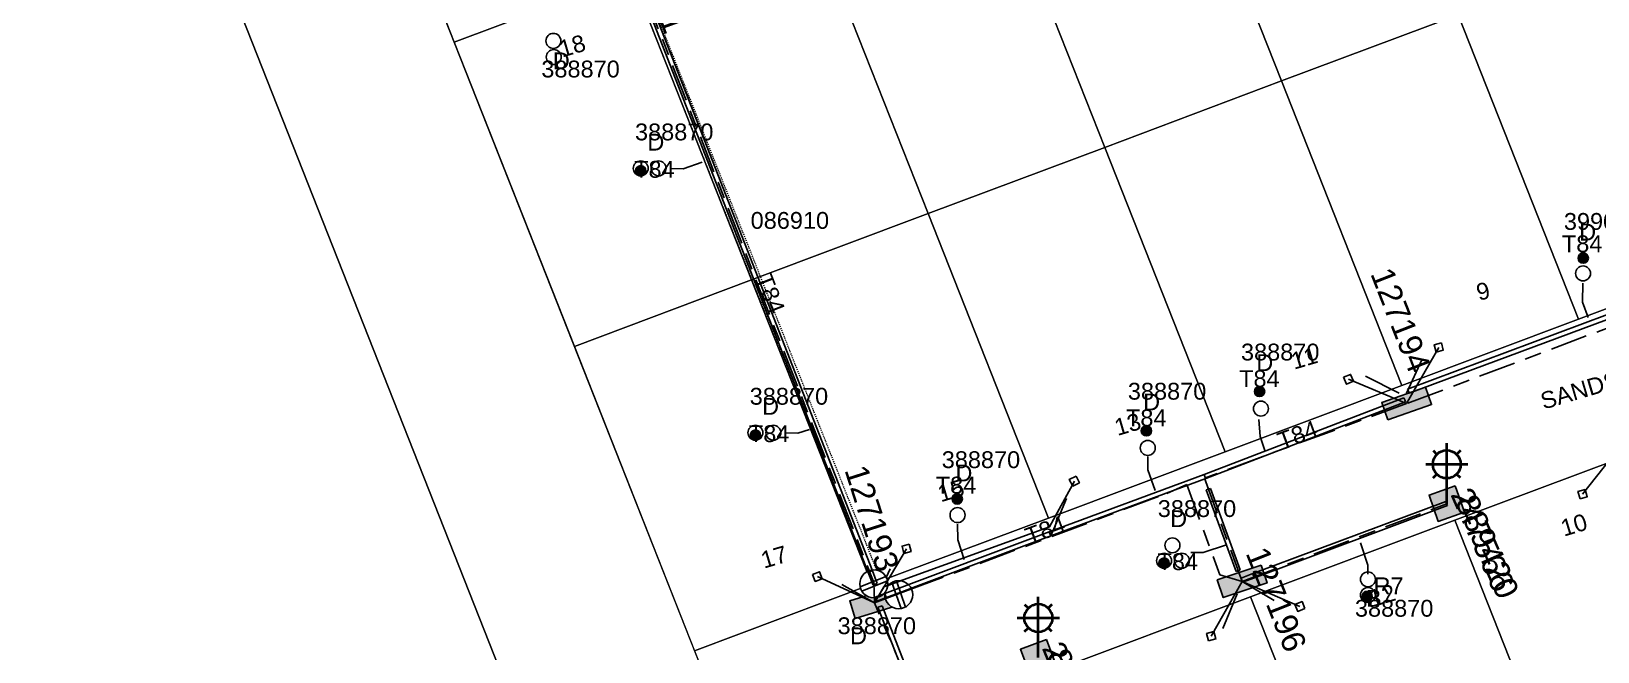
# Model space of a CAD drawing. Header units: metres. Extents: x 308616 to 310825, y 6264327 to 6267194.
# Drawn here: x 309611.2 to 309778.8, y 6266393.7 to 6266460.1 of the extents above; entities that cross this region are included whole.
import ezdxf
from ezdxf.enums import TextEntityAlignment as Align

# ---------------------------------------------------------------- set-up
doc = ezdxf.new("R2010")
doc.units = ezdxf.units.M
for name, pattern in [('Cable Exist UG', [8.2, 4, -1.2, 1.8, -1.2]), ('HIDDEN', [0.375, 0.25, -0.125]), ('HIDDEN2', [0.1875, 0.125, -0.0625])]:
    doc.linetypes.add(name, pattern=pattern)
doc.layers.get('0').update_dxf_attribs({"color": 6})
for name, color, linetype in [('_User Miscellaneous9', 7, 'Continuous'), ('Equip_LV_EXT', 7, 'Continuous'), ('Equip_SP_SL_EXT', 7, 'Continuous'), ('Mains_LV_EXT', 7, 'Continuous'), ('Mains_LV_SL_EXT', 7, 'Continuous'), ('Services_SP_EXT', 7, 'Continuous'), ('SupportsUG_SP_LV_EXT', 7, 'Continuous'), ('SupportsUG_SP_LV_SL_EXT', 7, 'Continuous'), ('Trench_SP_EXT', 7, 'Continuous')]:
    doc.layers.add(name, color=color, linetype=linetype)
for name, color, linetype, lineweight in [('Cadastre Land Parcels_SP_EXT', 7, 'Continuous', 5), ('Cadastre Other Property_SP_EXT', 7, 'HIDDEN', 5), ('Cadastre Roads_SP_EXT', 7, 'Continuous', 5)]:
    doc.layers.add(name, color=color, linetype=linetype, lineweight=lineweight)
doc.styles.add('COLUMN_LABEL', font='arial.ttf')
doc.styles.add('iecARIAL', font='arial.ttf', dxfattribs={"height": 2})
doc.styles.add('POLE_LABEL', font='arial.ttf')
doc.styles.get("Standard").update_dxf_attribs({"font": 'arial.ttf'})

# ---------------------------------------------------------------- blocks, each defined once
blk = doc.blocks.new('COLUMN_EXT')
blk.add_hatch(color=256).paths.add_polyline_path([(-1.49, 1.48), (-1.49, -1.49), (1.48, -1.49), (1.48, 1.48)])
blk.add_lwpolyline([(-1.49, -1.49), (1.48, -1.49), (1.48, 1.48), (-1.49, 1.48)], close=True)
for tag, height, style, flags, p in [('ASSET_NUM', 2.5, 'COLUMN_LABEL', 8, (2, 2)), ('STRUCTURE_PLANT_NUMBER', 0.2, 'POLE_LABEL', 9, (1.81, 0.03)), ('STREET_CODE', 0.2, 'COLUMN_LABEL', 9, (1.81, -0.2))]:
    blk.add_attdef(tag, text='', height=height, dxfattribs=dict(style=style, flags=flags)).set_placement(p, align=Align.MIDDLE_LEFT)
at = {"flags": 9}
for tag, p in [('COLUMN_TYPE', (1.81, -0.4)), ('OWNED_BY', (1.81, -0.6)), ('STATE', (1.81, -0.8)), ('USAGE', (1.81, -1)), ('STREETNAME', (1.81, -1.6)), ('LEGEND', (1.81, -1.2)), ('LOCATION', (1.81, -1.4)), ('SUBURB', (1.81, -1.8)), ('NOTES', (1.81, -2))]:
    blk.add_attdef(tag, text='', height=0.2, dxfattribs=at).set_placement(p, align=Align.MIDDLE_LEFT)
at = {"flags": 1}
blk.add_attdef('Z', (1.81, -2.35), '', height=0.2, dxfattribs=at)
blk = doc.blocks.new('PILLAR_EXT')
blk.add_hatch(color=256).paths.add_polyline_path([(-2.475, 0.99), (-2.475, -0.99), (2.475, -0.99), (2.475, 0.99)])
blk.add_lwpolyline([(-2.475, -0.99), (2.475, -0.99), (2.475, 0.99), (-2.475, 0.99)], close=True)
at = {"style": 'iecARIAL', "flags": 8}
blk.add_attdef('ASSET_NUM', (1.5, 3.5), '', height=2.5, dxfattribs=at)
for tag, p, flags in [('OWNED_BY', (0, -0.2), 9), ('STATE', (0, -0.4), 9), ('SUPPORT_TYPE', (0, -0.6), 9), ('STREETNAME', (0, -1.8), 9), ('USAGE', (0, -0.8), 9), ('LEGEND', (0, -1), 9), ('LOCATION', (0, -1.2), 9), ('NOTES', (0, -1.4), 9), ('PARENT', (0, -1.6), 9), ('SUBURB', (0, -2), 1)]:
    blk.add_attdef(tag, p, '', height=0.2, dxfattribs=dict(flags=flags))
blk = doc.blocks.new('DUCT_EXT')
blk.add_circle((0, 0.8), 0.8)
at = {"flags": 1}
blk.add_attdef('Z', (0, 0), '', height=0.2, dxfattribs=at)
at = {"flags": 9}
for tag, p in [('DUCT_CODE', (0, 0)), ('XSECT_TYPE', (0, -0.2)), ('STATE', (0, -0.6)), ('FB_REFERENCE', (0, -0.4)), ('NOTES', (0, -0.8))]:
    blk.add_attdef(tag, text='', height=0.2, dxfattribs=at).set_placement(p, align=Align.MIDDLE_LEFT)
blk = doc.blocks.new('SL_LANTERN_EXT')
at = {"lineweight": 40}
for p, q in [((-1.46, 5.68), (-1.06, 5.28)), ((0, 1.97), (0, 6.47)), ((1.46, 5.68), (1.06, 5.28)), ((-2.25, 4.22), (2.25, 4.22)), ((-1.46, 2.76), (-1.06, 3.16)), ((0, 0), (0, 2.72)), ((1.46, 2.76), (1.06, 3.16))]:
    blk.add_line(p, q, dxfattribs=at)
blk.add_circle((0, 4.22), 1.5, dxfattribs=at)
at = {"style": 'iecARIAL', "flags": 8}
blk.add_attdef('ASSET_NUM', (1.5, 1.5), '', height=2.5, dxfattribs=at)
for tag, p, height, flags in [('OPERATING_VOLTAGE', (0.98, -1.65), 0.2, 9), ('ORIENTATION', (0.98, -1.85), 0.2, 9), ('CONSTRUCTED_VOLTAGE', (0.98, -0.65), 0.2, 9), ('CONTROL_TYPE', (0.98, -0.85), 0.2, 9), ('LANTERN_PURPOSE', (0.98, -1.05), 0.2, 9), ('LANTERN_TYPE', (0.98, -1.25), 0.2, 9), ('NO_PHASES', (0.98, -1.45), 0.2, 9), ('LNUMBER', (2.18, -3.25), 2.5, 8), ('OWNED_BY', (0.98, -2.05), 0.2, 9), ('STATE', (0.98, -2.25), 0.2, 9), ('USAGE', (0.98, -2.45), 0.2, 9), ('CEXIST', (0.98, -2.65), 0.2, 9), ('CNEW', (0.98, -2.85), 0.2, 9), ('CNUMBER', (0.98, -3.05), 0.2, 9), ('CREMOVE', (0.98, -3.25), 0.2, 9), ('CREPLACE', (0.98, -3.45), 0.2, 9), ('LKINGHEIGHT', (0.98, -3.65), 0.2, 9), ('LBRACKET', (0.98, -3.85), 0.2, 9), ('LBRACKETVOCAB', (0.98, -4.05), 0.2, 9), ('LCATEGORY', (0.98, -4.25), 0.2, 9), ('LCHARGE1', (0.98, -4.45), 0.2, 9), ('LCHARGE1PERCENT', (0.98, -4.65), 0.2, 9), ('LCHARGE2', (0.98, -4.85), 0.2, 9), ('LCHARGE2PERCENT', (0.98, -5.05), 0.2, 9), ('LCHARGE3', (0.98, -5.25), 0.2, 9), ('LCHARGE3PERCENT', (0.98, -5.45), 0.2, 9), ('LEXIST', (0.98, -5.65), 0.2, 9), ('LLAMP', (0.98, -5.85), 0.2, 9), ('LLAMPVOCAB', (0.98, -6.05), 0.2, 9), ('LMAST', (0.98, -6.25), 0.2, 9), ('LMASTVOCAB', (0.98, -6.45), 0.2, 9), ('LNEW', (0.98, -6.65), 0.2, 9), ('LANTNUMBER', (0.98, -6.85), 0.2, 9), ('LOUTREACH', (0.98, -7.25), 0.2, 9), ('LOUTREACHVOCAB', (0.98, -7.45), 0.2, 9), ('LRATECODE', (0.98, -7.65), 0.2, 9), ('LREMOVE', (0.98, -7.85), 0.2, 9), ('LREPLACE', (0.98, -8.05), 0.2, 9), ('LTYPE', (0.98, -8.25), 0.2, 9), ('LTYPEVOCAB', (0.98, -8.45), 0.2, 9), ('STREETNAME', (0.98, -9.25), 0.2, 9), ('SUBURB', (0.98, -9.45), 0.2, 1), ('LEGEND', (0.98, -8.65), 0.2, 9), ('LOCATION', (0.98, -8.85), 0.2, 9), ('NOTES', (0.98, -9.05), 0.2, 9)]:
    blk.add_attdef(tag, p, '', height=height, dxfattribs=dict(flags=flags))
blk = doc.blocks.new('CCP_EXT')
at = {"flags": 9}
for tag, p in [('LIFE_SUPPORT', (0, -1.6)), ('STATE', (0, -1.8)), ('NOTES', (0, -2))]:
    blk.add_attdef(tag, text='', height=0.2, dxfattribs=at).set_placement(p, align=Align.MIDDLE_LEFT)
blk.add_wipeout([(0, 0.57), (0.57, 0), (0, -0.57), (-0.57, 0)])
blk.add_lwpolyline([(-0.57, 0), (0, 0.57), (0.57, 0), (0, -0.57), (-0.57, 0)])
at = {"flags": 1}
blk.add_attdef('Z', (0, 0), '', height=0.2, dxfattribs=at)
at = {"flags": 9}
for tag, p in [('CCP_TYPE', (0, 0)), ('CONSTRUCTED_VOLTAGE', (0, -0.2)), ('OPERATING_VOLTAGE', (0, -0.6)), ('ORIENTATION', (0, -0.8)), ('OWNED_BY', (0, -1)), ('NO_PHASES', (0, -0.4)), ('USAGE', (0, -1.2)), ('LEGEND', (0, -1.4))]:
    blk.add_attdef(tag, text='', height=0.2, dxfattribs=at).set_placement(p, align=Align.MIDDLE_LEFT)
blk = doc.blocks.new('LV_UG_LINKS_CLOSED_EXT')
blk.add_wipeout([(-1.06, 1.06), (-1.18, 0.92), (-1.29, 0.76), (-1.37, 0.59), (-1.43, 0.42), (-1.48, 0.23), (-1.49, 0.05), (-1.49, -0.14), (-1.46, -0.33), (-1.41, -0.51), (-1.33, -0.68), (-1.24, -0.84), (-1.12, -0.99), (-0.99, -1.12), (-0.84, -1.24), (-0.68, -1.33), (-0.51, -1.41), (-0.33, -1.46), (-0.14, -1.49), (0.05, -1.49), (0.23, -1.48), (0.42, -1.43), (0.59, -1.37), (0.76, -1.29), (0.92, -1.18), (1.06, -1.06), (1.18, -0.92), (1.29, -0.76), (1.37, -0.59), (1.43, -0.42), (1.48, -0.23), (1.49, -0.05), (1.49, 0.14), (1.46, 0.33), (1.41, 0.51), (1.33, 0.68), (1.24, 0.84), (1.12, 0.99), (0.99, 1.12), (0.84, 1.24), (0.68, 1.33), (0.51, 1.41), (0.33, 1.46), (0.14, 1.49), (-0.05, 1.49), (-0.23, 1.48), (-0.42, 1.43), (-0.59, 1.37), (-0.76, 1.29), (-0.92, 1.18)])
for p, q in [((-0.25, -1.48), (-0.25, 1.48)), ((0.25, -1.48), (0.25, 1.48))]:
    blk.add_line(p, q)
blk.add_circle((0, 0), 1.5)
at = {"flags": 9}
for tag, p in [('ACTUAL_STATUS', (0, 0)), ('CONSTRUCTED_VOLTAGE', (0, -0.2)), ('OPERATING_VOLTAGE', (0, -0.6)), ('ORIENTATION', (0, -0.8)), ('STATE', (0, -1)), ('SWITCH_TYPE', (0, -1.2)), ('NO_PHASES', (0, -0.4)), ('USAGE', (0, -1.4)), ('NOTES', (0, -1.6))]:
    blk.add_attdef(tag, text='', height=0.2, dxfattribs=at).set_placement(p, align=Align.MIDDLE_LEFT)
at = {"flags": 1}
blk.add_attdef('Z', (0, 0), '', height=0.2, dxfattribs=at)
blk = doc.blocks.new('CABLE_LARGE_EXT')
h = blk.add_hatch(color=256)
edge = h.paths.add_edge_path()
edge.add_arc((0, 0.55), 0.55, 0, 360)
blk.add_circle((0, 0.55), 0.55)
at = {"flags": 1}
blk.add_attdef('Z', (0, 0), '', height=0.2, dxfattribs=at)
at = {"flags": 9}
for tag, p in [('COND_CODE', (0, 0)), ('STATE', (0, -0.4)), ('XSECT_SIZE', (0, -0.6)), ('FB_REFERENCE', (0, -0.2)), ('NOTES', (0, -0.8))]:
    blk.add_attdef(tag, text='', height=0.2, dxfattribs=at).set_placement(p, align=Align.MIDDLE_LEFT)

msp = doc.modelspace()

# ---------------------------------------------------------------- linework, layer by layer
at = {"layer": '_User Miscellaneous9'}
for p, q in [((309736.7, 6266412.69), (309758.07, 6266420.91)), ((309758.07, 6266420.91), (309758.16, 6266420.69)), ((309758.24, 6266420.46), (309758.16, 6266420.69)), ((309758.47, 6266421.83), (309758.55, 6266421.6)), ((309758.64, 6266421.38), (309758.55, 6266421.6)), ((309736.87, 6266412.25), (309758.24, 6266420.46)), ((309736.7, 6266412.7), (309736.79, 6266412.47)), ((309736.7, 6266412.69), (309736.79, 6266412.47)), ((309736.87, 6266412.25), (309736.79, 6266412.47)), ((309736.87, 6266412.25), (309736.79, 6266412.47)), ((309736.93, 6266411.04), (309737.15, 6266411.13)), ((309740.12, 6266402.33), (309736.93, 6266411.04)), ((309737.38, 6266411.21), (309737.15, 6266411.13)), ((309740.57, 6266402.5), (309737.38, 6266411.21)), ((309741.9, 6266402.09), (309762.55, 6266409.81)), ((309742.07, 6266401.64), (309762.72, 6266409.37)), ((309762.55, 6266409.81), (309762.63, 6266409.59)), ((309762.72, 6266409.37), (309762.63, 6266409.59)), ((309720.12, 6266406.58), (309720.21, 6266406.36)), ((309720.12, 6266406.58), (309720.21, 6266406.36)), ((309720.29, 6266406.13), (309720.21, 6266406.36)), ((309720.29, 6266406.13), (309720.21, 6266406.36)), ((309740.12, 6266402.33), (309740.35, 6266402.41)), ((309740.57, 6266402.5), (309740.35, 6266402.41)), ((309740.65, 6266401.62), (309741.9, 6266402.09)), ((309740.65, 6266401.62), (309740.73, 6266401.4)), ((309740.81, 6266401.17), (309740.73, 6266401.4)), ((309740.81, 6266401.17), (309742.07, 6266401.64)), ((309741.9, 6266402.09), (309741.99, 6266401.87)), ((309742.07, 6266401.64), (309741.99, 6266401.87))]:
    msp.add_line(p, q, dxfattribs=at)
for points in [[(309679.63, 6266445.41), (309680.98, 6266445.39), (309683, 6266446.1)], [(309777.2, 6266433.16), (309777.18, 6266431.14), (309777.78, 6266429.48)], [(309691.9, 6266417.14), (309693.25, 6266417.12), (309694.47, 6266417.49)], [(309742.56, 6266418.56), (309742.68, 6266416.77), (309743.23, 6266415.14)], [(309730.68, 6266414.62), (309730.69, 6266413.21), (309731.45, 6266410.97)], [(309710.33, 6266407.4), (309710.34, 6266405.72), (309711.04, 6266403.61)], [(309735.26, 6266404.37), (309736.6, 6266404.35), (309739.08, 6266405.17)], [(309754.22, 6266402.04), (309754.22, 6266403.01), (309753.42, 6266405.39)]]:
    msp.add_lwpolyline(points, dxfattribs=at)
at = {"layer": 'Cadastre Land Parcels_SP_EXT', "linetype": 'Continuous'}
for points in [[(309625.08, 6266538.46), (309606.24, 6266531.37), (309676.99, 6266352.28), (309685.2, 6266331.5), (309691.51, 6266315.54), (309774.2, 6266106.36), (309845.66, 6266132.93), (309868.99, 6266140.98), (309817.6, 6266271), (309803.06, 6266307.79), (309774.62, 6266379.76), (309698.98, 6266351.38), (309625.08, 6266538.46)], [(309763.87, 6266461.86), (309751, 6266494.41), (309732.11, 6266487.32), (309744.97, 6266454.78), (309763.87, 6266461.86)], [(309744.97, 6266454.78), (309732.11, 6266487.32), (309713.22, 6266480.23), (309726.08, 6266447.68), (309744.97, 6266454.78)], [(309726.08, 6266447.68), (309713.22, 6266480.23), (309694.32, 6266473.14), (309707.18, 6266440.59), (309726.08, 6266447.68)], [(309707.18, 6266440.59), (309694.32, 6266473.14), (309675.43, 6266466.05), (309688.29, 6266433.5), (309707.18, 6266440.59)], [(309795.65, 6266436.4), (309782.78, 6266468.96), (309763.87, 6266461.86), (309776.73, 6266429.31), (309795.65, 6266436.4)], [(309688.29, 6266433.5), (309675.43, 6266466.05), (309656.49, 6266458.94), (309669.34, 6266426.39), (309688.29, 6266433.5)], [(309776.73, 6266429.31), (309763.87, 6266461.86), (309744.97, 6266454.78), (309757.83, 6266422.23), (309776.73, 6266429.31)], [(309757.83, 6266422.23), (309744.97, 6266454.78), (309726.08, 6266447.68), (309738.94, 6266415.13), (309757.83, 6266422.23)], [(309738.94, 6266415.13), (309726.08, 6266447.68), (309707.18, 6266440.59), (309720.04, 6266408.04), (309738.94, 6266415.13)], [(309720.04, 6266408.04), (309707.18, 6266440.59), (309688.29, 6266433.5), (309701.15, 6266400.95), (309720.04, 6266408.04)], [(309701.15, 6266400.95), (309688.29, 6266433.5), (309669.34, 6266426.39), (309682.2, 6266393.84), (309701.15, 6266400.95)], [(309794.91, 6266380.11), (309781.33, 6266414.48), (309763.53, 6266407.81), (309774.62, 6266379.76), (309777.12, 6266373.42), (309794.91, 6266380.11)], [(309774.62, 6266379.76), (309763.53, 6266407.81), (309741.66, 6266399.61), (309752.75, 6266371.55), (309774.62, 6266379.76)], [(309752.75, 6266371.55), (309741.66, 6266399.61), (309719.8, 6266391.4), (309730.88, 6266363.35), (309752.75, 6266371.55)]]:
    msp.add_lwpolyline(points, close=True, dxfattribs=at)
msp.add_lwpolyline([(309596.99, 6266298.45), (309666.33, 6266324.43), (309685.2, 6266331.5), (309676.99, 6266352.28), (309606.24, 6266531.37)], dxfattribs=at)
at = {"layer": 'Cadastre Roads_SP_EXT', "linetype": 'Continuous'}
msp.add_lwpolyline([(309675.43, 6266466.05), (309694.32, 6266473.14), (309713.22, 6266480.23), (309732.11, 6266487.32), (309751, 6266494.41), (309769.92, 6266501.51), (309788.83, 6266508.61), (309807.74, 6266515.69), (309832.37, 6266524.94), (309826.67, 6266539.35), (309802.04, 6266530.1), (309783.14, 6266523.02), (309764.22, 6266515.92), (309745.31, 6266508.82), (309726.41, 6266501.74), (309707.52, 6266494.65), (309688.63, 6266487.56), (309669.73, 6266480.47), (309650.79, 6266473.36), (309656.49, 6266458.94), (309675.43, 6266466.05)], close=True, dxfattribs=at)
at = {"layer": 'Mains_LV_EXT', "linetype": 'Cable Exist UG'}
msp.add_lwpolyline([(309758.36, 6266420.29), (309736.72, 6266412.31), (309740.77, 6266401.26)], dxfattribs=at)
at = {"layer": 'Mains_LV_SL_EXT', "linetype": 'Cable Exist UG'}
msp.add_lwpolyline([(309740.77, 6266401.26), (309762.65, 6266409.57)], dxfattribs=at)
at = {"layer": 'Trench_SP_EXT', "linetype": 'Cable Exist UG'}
for points in [[(309758.36, 6266421.38), (309760.16, 6266425.29)], [(309753.97, 6266423.2), (309758.16, 6266421.1)], [(309736.72, 6266412.31), (309737.15, 6266411.13)], [(309701.44, 6266398.97), (309697.31, 6266401.31)], [(309701.52, 6266400.71), (309701.44, 6266398.97)], [(309740.46, 6266402.1), (309740.77, 6266401.26)], [(309740.77, 6266401.26), (309745.21, 6266398.61)]]:
    msp.add_lwpolyline(points, dxfattribs=at)

# ---------------------------------------------------------------- block references
at = {"layer": '_User Miscellaneous9'}
for name, p in [('DUCT_EXT', (309667.09, 6266458.27)), ('DUCT_EXT', (309667.13, 6266456.54)), ('DUCT_EXT', (309676.43, 6266444.63)), ('CABLE_LARGE_EXT', (309676.43, 6266444.63)), ('DUCT_EXT', (309678.35, 6266444.63)), ('CABLE_LARGE_EXT', (309742.63, 6266421.02)), ('DUCT_EXT', (309742.77, 6266418.94)), ('DUCT_EXT', (309688.7, 6266416.36)), ('CABLE_LARGE_EXT', (309688.7, 6266416.36)), ('DUCT_EXT', (309690.62, 6266416.36)), ('CABLE_LARGE_EXT', (309730.52, 6266416.82)), ('DUCT_EXT', (309730.67, 6266414.74)), ('CABLE_LARGE_EXT', (309710.29, 6266409.53)), ('DUCT_EXT', (309710.32, 6266407.55)), ('DUCT_EXT', (309733.31, 6266404.32)), ('DUCT_EXT', (309732.41, 6266402.67)), ('DUCT_EXT', (309734.33, 6266402.67)), ('CABLE_LARGE_EXT', (309732.41, 6266402.67)), ('DUCT_EXT', (309754.22, 6266400.68)), ('DUCT_EXT', (309754.22, 6266399.01)), ('CABLE_LARGE_EXT', (309754.14, 6266399.11))]:
    msp.add_blockref(name, p, dxfattribs=at)
for name, p, rotation in [('CABLE_LARGE_EXT', (309776.7, 6266435.85), 269.3948193798858), ('DUCT_EXT', (309776.43, 6266434.19), 270.5298750180409)]:
    msp.add_blockref(name, p, dxfattribs=dict(at, rotation=rotation))
at = {"layer": 'Equip_SP_SL_EXT'}
ref = msp.add_blockref('SL_LANTERN_EXT', (309762.65, 6266409.57), dxfattribs=at)
ref.add_attrib('ASSET_NUM', '247566', dxfattribs={"layer": '0', "height": 2.5, "rotation": 293.7792, "style": 'iecARIAL'}).set_placement((309764.15, 6266411.07), align=Align.MIDDLE_LEFT)
ref = msp.add_blockref('SL_LANTERN_EXT', (309718.96, 6266393.13), dxfattribs=at)
ref.add_attrib('ASSET_NUM', '247565', dxfattribs={"layer": '0', "height": 2.5, "rotation": 292.5673, "style": 'iecARIAL'}).set_placement((309720.46, 6266394.63), align=Align.MIDDLE_LEFT)
at = {"layer": 'SupportsUG_SP_LV_EXT'}
ref = msp.add_blockref('PILLAR_EXT', (309674.73, 6266467.52), dxfattribs=dict(at, rotation=200.5745175037512))
ref.add_attrib('ASSET_NUM', '127191', dxfattribs={"layer": '0', "height": 2.5, "rotation": 290.0191, "style": 'iecARIAL'}).set_placement((309676.23, 6266471.02), align=Align.MIDDLE_LEFT)
ref = msp.add_blockref('PILLAR_EXT', (309758.36, 6266420.29), dxfattribs=dict(at, rotation=19.32736018486001))
ref.add_attrib('ASSET_NUM', '127194', dxfattribs={"layer": '0', "height": 2.5, "rotation": 291.3786, "style": 'iecARIAL'}).set_placement((309759.86, 6266423.79), align=Align.MIDDLE_RIGHT)
ref = msp.add_blockref('PILLAR_EXT', (309701.44, 6266398.97), dxfattribs=dict(at, rotation=17.29392886550833))
ref.add_attrib('ASSET_NUM', '127193', dxfattribs={"layer": '0', "height": 2.5, "rotation": 287.7058, "style": 'iecARIAL'}).set_placement((309702.94, 6266402.47), align=Align.MIDDLE_RIGHT)
ref = msp.add_blockref('PILLAR_EXT', (309740.77, 6266401.26), dxfattribs=dict(at, rotation=198.500671819678))
ref.add_attrib('ASSET_NUM', '127196', dxfattribs={"layer": '0', "height": 2.5, "rotation": 291.7414, "style": 'iecARIAL'}).set_placement((309742.27, 6266404.76), align=Align.MIDDLE_LEFT)
at = {"layer": 'SupportsUG_SP_LV_SL_EXT'}
ref = msp.add_blockref('COLUMN_EXT', (309762.65, 6266409.57), dxfattribs=dict(at, rotation=199.1448873468729))
ref.add_attrib('ASSET_NUM', '889420', dxfattribs={"layer": '0', "height": 2.5, "rotation": 293.7792, "style": 'COLUMN_LABEL'}).set_placement((309764.65, 6266410.32), align=Align.MIDDLE_LEFT)
ref = msp.add_blockref('COLUMN_EXT', (309718.96, 6266393.13), dxfattribs=dict(at, rotation=200.6618591559562))
ref.add_attrib('ASSET_NUM', '889419', dxfattribs={"layer": '0', "height": 2.5, "rotation": 292.5673, "style": 'COLUMN_LABEL'}).set_placement((309720.96, 6266393.88), align=Align.MIDDLE_LEFT)

# ---------------------------------------------------------------- texts
at = {"layer": '_User Miscellaneous9'}
for s, p in [('D', (309667.03, 6266456.04)), ('388870', (309665.8, 6266455.16)), ('388870', (309675.82, 6266448.43)), ('D', (309677.14, 6266447.34)), ('T84', (309675.73, 6266444.43)), ('399051', (309775.18, 6266438.86)), ('D', (309776.81, 6266437.72)), ('T84', (309774.97, 6266436.47)), ('388870', (309740.64, 6266424.89)), ('D', (309742.28, 6266423.75)), ('388870', (309728.54, 6266420.7)), ('T84', (309740.44, 6266422.05)), ('388870', (309688.09, 6266420.16)), ('D', (309689.41, 6266419.08)), ('D', (309730.17, 6266419.55)), ('T84', (309728.34, 6266417.85)), ('T84', (309688, 6266416.16)), ('388870', (309708.63, 6266413.38)), ('T84', (309707.99, 6266410.66)), ('D', (309710.09, 6266411.95)), ('388870', (309731.74, 6266408.15)), ('D', (309733.06, 6266407.07)), ('T84', (309731.71, 6266402.47)), ('R7', (309754.82, 6266399.89)), ('388870', (309752.83, 6266397.49)), ('B', (309754.01, 6266398.56)), ('388870', (309697.49, 6266395.62)), ('D', (309698.82, 6266394.54))]:
    msp.add_text(s, height=1.8, dxfattribs=at).set_placement(p)
at = {"layer": 'Cadastre Land Parcels_SP_EXT'}
for s, rotation, p in [('18', 16.4221, (309668.02, 6266457.28)), ('9', 14.1986, (309766.08, 6266431.26)), ('11', 16.4274, (309746.32, 6266423.9)), ('13', 16.4226, (309727.43, 6266416.81)), ('15', 16.418, (309708.53, 6266409.72)), ('10', 16.8714, (309775.18, 6266406.04)), ('17', 16.4256, (309689.61, 6266402.62)), ('12', 16.4246, (309754.66, 6266398.49))]:
    msp.add_text(s, height=1.8, rotation=rotation, dxfattribs=at).set_placement(p)
at = {"layer": 'Cadastre Other Property_SP_EXT'}
msp.add_text('086910', height=1.8, dxfattribs=at).set_placement((309688.19, 6266438.97))
at = {"layer": 'Cadastre Roads_SP_EXT'}
msp.add_text('SANDSTOCK WAY', height=1.8, rotation=16.3894, dxfattribs=at).set_placement((309773, 6266419.63))
at = {"layer": 'Mains_LV_EXT'}
for rotation, p in [(291.2686, (309688.68, 6266433.74)), (20.247, (309744.97, 6266415.35)), (20.546, (309717.99, 6266405.16))]:
    msp.add_text('T84', height=1.8, rotation=rotation, dxfattribs=at).set_placement(p)

# ---------------------------------------------------------------- next in the draw order: block references
at = {"layer": 'Services_SP_EXT'}
for p, rotation in [((309761.79, 6266426.28), 240.0310231991899), ((309752.15, 6266422.88), 337.3273601399275), ((309722.82, 6266411.99), 251.9521789878786), ((309777.18, 6266410.59), 61.12437689368), ((309704.87, 6266404.75), 239.2939287765777), ((309695.33, 6266401.78), 335.2939287245654), ((309746.94, 6266398.58), 156.500671662094), ((309737.46, 6266395.4), 60.50067176157722)]:
    msp.add_blockref('CCP_EXT', p, dxfattribs=dict(at, rotation=rotation))

# ---------------------------------------------------------------- next in the draw order: block references
for p, rotation in [((309761.79, 6266426.28), 240.0310231991899), ((309752.15, 6266422.88), 337.3273601399275), ((309722.82, 6266411.99), 251.9521789878786), ((309777.18, 6266410.59), 61.12437689368), ((309704.87, 6266404.75), 239.2939287765777), ((309695.33, 6266401.78), 335.2939287245654), ((309746.94, 6266398.58), 156.500671662094), ((309737.46, 6266395.4), 60.50067176157722)]:
    msp.add_blockref('CCP_EXT', p, dxfattribs=dict(at, rotation=rotation))

# ---------------------------------------------------------------- next in the draw order: linework, layer by layer
at = {"layer": '_User Miscellaneous9'}
for p, q in [((309758.47, 6266421.83), (309795.46, 6266435.63)), ((309758.64, 6266421.38), (309795.63, 6266435.18)), ((309720.12, 6266406.58), (309736.7, 6266412.7)), ((309720.29, 6266406.13), (309736.87, 6266412.25))]:
    msp.add_line(p, q, dxfattribs=at)
at = {"layer": 'Cadastre Other Property_SP_EXT', "linetype": 'HIDDEN2'}
msp.add_lwpolyline([(309675.4, 6266466.05), (309701.22, 6266400.99), (309702.08, 6266401.46), (309676.34, 6266466.44), (309675.4, 6266466.05)], close=True, dxfattribs=at)
at = {"layer": 'Cadastre Roads_SP_EXT', "linetype": 'Continuous'}
msp.add_lwpolyline([(309719.8, 6266391.4), (309741.66, 6266399.61), (309763.53, 6266407.81), (309781.33, 6266414.48), (309799.22, 6266421.19), (309820.29, 6266429.09), (309839.14, 6266436.16), (309841.51, 6266437.05), (309863.82, 6266445.43), (309858.06, 6266459.82), (309833.45, 6266450.58), (309814.56, 6266443.5), (309795.65, 6266436.4), (309776.73, 6266429.31), (309757.83, 6266422.23), (309738.94, 6266415.13), (309720.04, 6266408.04), (309701.15, 6266400.95), (309682.2, 6266393.84), (309687.9, 6266379.43), (309719.8, 6266391.4)], close=True, dxfattribs=at)
at = {"layer": 'Mains_LV_EXT', "linetype": 'Cable Exist UG'}
msp.add_lwpolyline([(309758.49, 6266420.32), (309796.36, 6266434.58)], dxfattribs=at)
at = {"layer": 'Services_SP_EXT'}
for points in [[(309758.34, 6266420.29), (309761.79, 6266426.28)], [(309758.36, 6266420.29), (309752.15, 6266422.88)], [(309798.49, 6266423.24), (309796.44, 6266421.15), (309796.44, 6266421.15), (309780.98, 6266415.4), (309777.18, 6266410.59)], [(309740.77, 6266401.26), (309737.46, 6266395.4)], [(309740.77, 6266401.26), (309746.94, 6266398.58)]]:
    msp.add_lwpolyline(points, dxfattribs=at)
at = {"layer": 'Trench_SP_EXT', "linetype": 'Cable Exist UG'}
for points in [[(309720.43, 6266406.44), (309722.18, 6266410.67)], [(309701.44, 6266398.97), (309703.64, 6266403.74)], [(309738.69, 6266396.23), (309740.77, 6266401.26)]]:
    msp.add_lwpolyline(points, dxfattribs=at)

# ---------------------------------------------------------------- next in the draw order: block references
at = {"layer": 'Equip_LV_EXT', "rotation": 19.09349182593662}
msp.add_blockref('LV_UG_LINKS_CLOSED_EXT', (309704.03, 6266399.84), dxfattribs=at)

# ---------------------------------------------------------------- next in the draw order: block references
at = {"layer": 'Equip_LV_EXT', "rotation": 291.354377225241}
msp.add_blockref('LV_UG_LINKS_CLOSED_EXT', (309701.37, 6266401), dxfattribs=at)

# ---------------------------------------------------------------- next in the draw order: linework, layer by layer
at = {"layer": '_User Miscellaneous9'}
for p, q in [((309676.26, 6266465.02), (309700.76, 6266402.22)), ((309676.71, 6266465.19), (309701.21, 6266402.39)), ((309702.54, 6266399.98), (309720.12, 6266406.58)), ((309702.71, 6266399.53), (309720.29, 6266406.13)), ((309700.76, 6266402.22), (309700.98, 6266402.31)), ((309700.76, 6266402.22), (309701.29, 6266400.87)), ((309701.21, 6266402.39), (309700.98, 6266402.31)), ((309701.21, 6266402.39), (309701.73, 6266401.05)), ((309701.29, 6266400.87), (309701.51, 6266400.96)), ((309701.73, 6266401.05), (309701.51, 6266400.96)), ((309701.5, 6266399.59), (309702.54, 6266399.98)), ((309701.5, 6266399.59), (309701.58, 6266399.36)), ((309701.67, 6266399.14), (309701.58, 6266399.36)), ((309701.67, 6266399.14), (309702.71, 6266399.53)), ((309702.54, 6266399.98), (309702.63, 6266399.75)), ((309702.71, 6266399.53), (309702.63, 6266399.75)), ((309701.81, 6266398.49), (309702.03, 6266398.58)), ((309701.81, 6266398.49), (309705.2, 6266389.78)), ((309702.26, 6266398.66), (309702.03, 6266398.58)), ((309702.26, 6266398.66), (309705.65, 6266389.95))]:
    msp.add_line(p, q, dxfattribs=at)
at = {"layer": '_User Miscellaneous9', "linetype": 'Cable Exist UG'}
msp.add_lwpolyline([(309649.09, 6266541.39), (309648.27, 6266536.17), (309648.27, 6266536.17), (309668.25, 6266485.74), (309664.03, 6266478.57), (309668.45, 6266467.44), (309676.86, 6266464.09), (309701.37, 6266401.15), (309701.44, 6266398.97)], dxfattribs=at)
at = {"layer": 'Mains_LV_EXT', "linetype": 'Cable Exist UG'}
for points in [[(309701.44, 6266398.97), (309705.04, 6266400.31), (309705.04, 6266400.31), (309732.7, 6266410.67), (309734.84, 6266411.62), (309734.84, 6266411.62), (309738.38, 6266401.98), (309740.77, 6266401.26)], [(309687.32, 6266381.4), (309688.06, 6266383.83), (309688.06, 6266383.83), (309705.12, 6266390.21), (309701.44, 6266398.97)]]:
    msp.add_lwpolyline(points, dxfattribs=at)
at = {"layer": 'Services_SP_EXT'}
for points in [[(309701.44, 6266398.97), (309702.45, 6266400.68), (309720.17, 6266407.11), (309722.82, 6266411.99)], [(309701.44, 6266398.97), (309704.87, 6266404.75)], [(309701.44, 6266398.97), (309695.33, 6266401.78)]]:
    msp.add_lwpolyline(points, dxfattribs=at)

doc.saveas('drawing.dxf')
